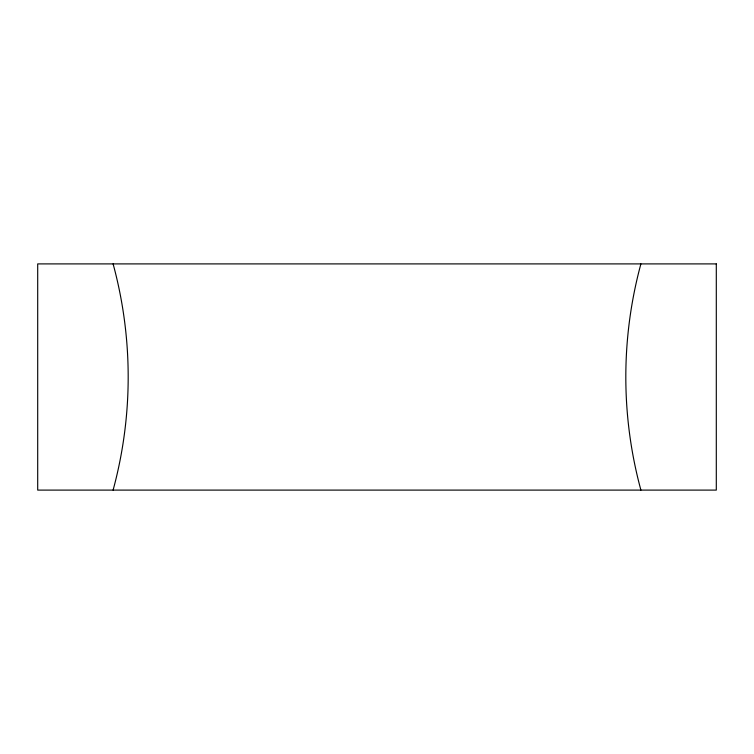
<?xml version="1.0" encoding="UTF-8"?>
<svg xmlns="http://www.w3.org/2000/svg" width="754" height="754" viewBox="0 0 754 754"><rect width="100%" height="100%" fill="white"/><g stroke="black" fill="none" stroke-linecap="round" stroke-linejoin="round"><path stroke-width="1.13" d="M640.9 490.1A431.665 431.665 0 0 1 640.9 263.9M113.1 263.9A431.665 431.665 0 0 1 113.1 490.1M716.3 263.9L37.7 263.9L37.7 490.1L716.3 490.1L716.3 263.9"/></g></svg>
